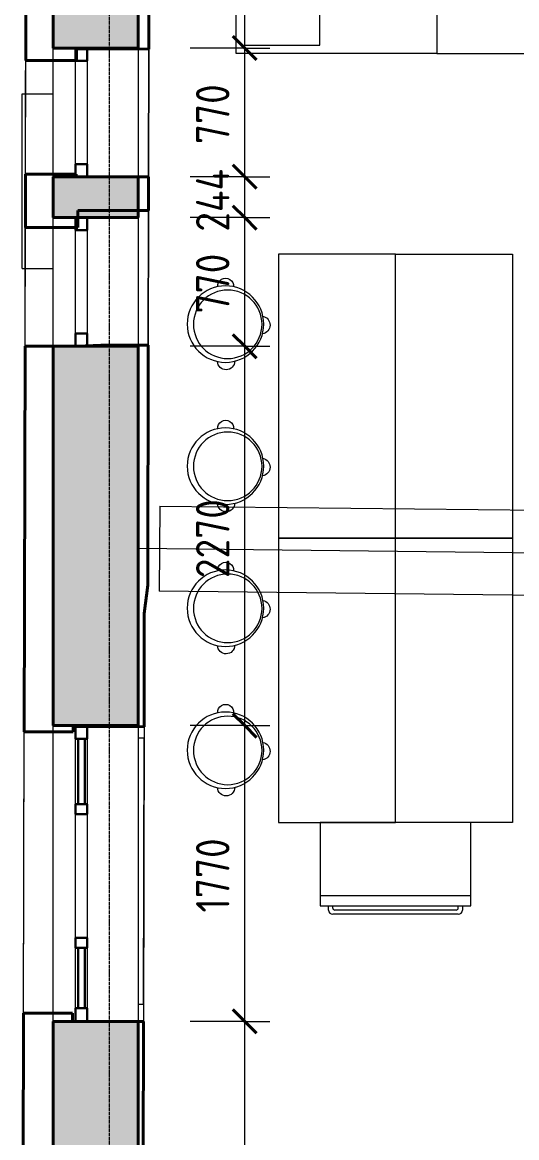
# Model space of a CAD drawing. Header units: millimetres. Extents: x -11886 to 68941, y -8130 to 45506.
# Drawn here: x -6462 to -3505, y 25341 to 32015 of the extents above; entities that cross this region are included whole.
import ezdxf

# ---------------------------------------------------------------- set-up
doc = ezdxf.new("R2010")
doc.units = ezdxf.units.MM
doc.linetypes.add('ADSK_Линия сетки', pattern=[25, 20, -2.5, 0, -2.5])
for name, color, linetype, lineweight in [('Витраж', 7, 'Continuous', 18), ('Оси', 7, 'Continuous', 9), ('Панели витража', 7, 'Continuous', 18), ('Перекрытие', 7, 'Continuous', 18), ('Размеры', 7, 'Continuous', 9), ('Размеры-100', 7, 'Continuous', 9), ('Стены', 7, 'Continuous', 18), ('Стены наружные', 7, 'Continuous', 18)]:
    doc.layers.add(name, color=color, linetype=linetype, lineweight=lineweight)
for name, color, linetype, lineweight, true_color in [('Линии', 7, 'Continuous', 9, 0x00a600), ('Стены разрез', 7, 'Continuous', 40, 0xbb5389), ('ТХ', 5, 'Continuous', 9, 0x0000ff), ('ТХ 1 этаж_dwg', 7, 'Continuous', 9, 0x767676)]:
    doc.layers.add(name, color=color, linetype=linetype, lineweight=lineweight, true_color=true_color)
doc.styles.add('GOST Common_1', font='GOST_Common.ttf', dxfattribs={"width": 0.9, "height": 200})
doc.dimstyles.new('ADSK_Основной_2_мм_Округление_до_1_мм', dxfattribs={"dimscale": 304.8, "dimtxt": 201.142999, "dimasz": 0.463911, "dimexe": 0.492126, "dimexo": 0.492126, "dimgap": 0.098425, "dimtad": 1, "dimdec": 0, "dimdsep": 46, "dimtxsty": 'GOST Common_1', "dimblk1": 'OBLIQUE', "dimblk2": 'OBLIQUE', "dimsah": 1, "dimcen": 0.09, "dimdle": 0.492126, "dimazin": 2, "dimtfac": 1, "dimtdec": 4, "dimtix": 1, "dimtmove": 0, "dimatfit": 3, "dimfxl": 1, "dimtvp": 1, "dimtolj": 1, "dimtzin": 0, "dimlwd": 20, "dimlwe": 20, "dimarcsym": 2})

# ---------------------------------------------------------------- blocks, each defined once
blk = doc.blocks.new('Существующие стены 1 эт - Существующие стены 1 эт-653793-01 План 1-го этажа кладочный')
at = {"layer": 'Стены', "color": 243, "true_color": 0xbb5389}
for p, q in [((-6456.7, 25090), (-6438.5, 33281.5)), ((-5998.9, 31855.2), (-6073.8, 31855.3)), ((-5705.7, 31854.6), (-5998.9, 31855.2)), ((-5768.8, 31854.7), (-5705.7, 31854.6)), ((-5705.7, 31854.6), (-5768.8, 31854.7)), ((-5705.7, 31854.6), (-5707.2, 31089.4)), ((-5707.2, 31089.4), (-5705.7, 31854.6)), ((-5705.7, 31854.6), (-5707.2, 31089.4)), ((-6443.4, 31106.1), (-6441.8, 31786.2)), ((-6143.8, 31785.5), (-6441.8, 31786.2)), ((-6443.4, 31106.1), (-6143.8, 31105.5)), ((-5707.2, 31089.4), (-5768.8, 31089.5)), ((-5768.8, 31089.5), (-5707.2, 31089.4)), ((-5768.8, 31089.5), (-5707.2, 31089.4)), ((-5768.8, 30888.8), (-5707.6, 30888.7)), ((-5707.6, 30888.7), (-5768.8, 30888.8)), ((-5707.6, 30888.7), (-5768.8, 30888.8)), ((-5707.6, 30888.7), (-5709.2, 30082.6)), ((-5709.2, 30082.6), (-5707.6, 30888.7)), ((-5707.6, 30888.7), (-5709.2, 30082.6)), ((-6445.6, 30077.2), (-6444.1, 30786.8)), ((-6143.8, 30786.1), (-6444.1, 30786.8)), ((-6445.6, 30077.2), (-6132.3, 30076.5)), ((-6073.8, 30079.3), (-5992.3, 30083.2)), ((-5992.3, 30083.2), (-5709.2, 30082.6)), ((-5709.2, 30082.6), (-5768.8, 30082.8)), ((-5768.8, 30082.8), (-5709.2, 30082.6)), ((-6454.5, 26085.8), (-6450.8, 27769.9)), ((-6159.1, 27769.3), (-6450.8, 27769.9)), ((-6143.8, 27800.3), (-6159.1, 27800.3)), ((-6159.1, 27800.3), (-6159.1, 27769.3)), ((-6019.1, 27800.1), (-6073.8, 27800.2)), ((-5734.4, 27799.6), (-6019.1, 27800.1)), ((-5734.4, 27799.6), (-5737.4, 26035.6)), ((-5768.8, 27732.4), (-5734.5, 27732.4)), ((-5737.2, 26137.6), (-5734.5, 27732.4)), ((-5737.2, 26137.6), (-5768.8, 26137.7)), ((-6454.5, 26085.8), (-6161.9, 26085.2)), ((-6161.9, 26085.2), (-6162, 26036.3)), ((-5768.8, 26035.7), (-5737.4, 26035.6))]:
    blk.add_line(p, q, dxfattribs=at)
at = {"layer": 'Стены разрез'}
for p, q in [((-5705.7, 31854.6), (-5702.8, 33361.1)), ((-6438.5, 33281.5), (-6441.8, 31786.2)), ((-6138.9, 31855.5), (-6139.1, 31785.5)), ((-5998.9, 31855.2), (-6138.9, 31855.5)), ((-5705.7, 31854.6), (-5998.9, 31855.2)), ((-6441.8, 31786.2), (-6139.1, 31785.5)), ((-6444.1, 30786.8), (-6443.4, 31106.1)), ((-6443.4, 31106.1), (-6140.4, 31105.5)), ((-6140.4, 31105.5), (-6140.4, 31090.2)), ((-6140.4, 31090.2), (-6000.4, 31089.9)), ((-5707.2, 31089.4), (-6000.4, 31089.9)), ((-5707.6, 30888.7), (-5707.2, 31089.4)), ((-6130.7, 30889.5), (-6131, 30786.1)), ((-5990.7, 30889.2), (-6130.7, 30889.5)), ((-5707.6, 30888.7), (-5990.7, 30889.2)), ((-6444.1, 30786.8), (-6131, 30786.1)), ((-6450.8, 27769.9), (-6445.6, 30077.2)), ((-6445.6, 30077.2), (-6132.3, 30076.5)), ((-6132.3, 30076.5), (-5992.3, 30083.2)), ((-5709.2, 30082.6), (-5992.3, 30083.2)), ((-5712, 28647.4), (-5709.2, 30082.6)), ((-5733.3, 28478.1), (-5712, 28647.4)), ((-5734.4, 27799.6), (-5733.3, 28478.1)), ((-6450.8, 27769.9), (-6159.1, 27769.3)), ((-6019.1, 27800.1), (-6159.1, 27800.3)), ((-6159.1, 27769.3), (-6159.1, 27800.3)), ((-5734.4, 27799.6), (-6019.1, 27800.1)), ((-6454.5, 26085.8), (-6456.7, 25090)), ((-6454.5, 26085.8), (-6161.9, 26085.2)), ((-6161.9, 26085.2), (-6162, 26036.3)), ((-6162, 26036.3), (-6022, 26036.1)), ((-5737.4, 26035.6), (-6022, 26036.1)), ((-5738.8, 25205.9), (-5737.4, 26035.6))]:
    blk.add_line(p, q, dxfattribs=at)
blk = doc.blocks.new('Системная панель - _AR_Стекло_40мм_привязка по центру-1241995-01 План 1-го этажа кладочный')
at = {"layer": 'Панели витража', "lineweight": 30}
for p, q in [((180, 20), (-180, 20)), ((-180, 20), (-180, -20)), ((180, -20), (180, 20)), ((-180, -20), (180, -20))]:
    blk.add_line(p, q, dxfattribs=at)
blk = doc.blocks.new('Прямоугольный импост - 70х20_60мм-1225891-01 План 1-го этажа кладочный')
at = {"layer": 'Витраж', "lineweight": 30}
for p, q in [((-80, 35), (0, 35)), ((-80, -35), (-80, 35)), ((0, 35), (0, -35)), ((0, -35), (-80, -35))]:
    blk.add_line(p, q, dxfattribs=at)
blk = doc.blocks.new('Прямоугольный импост - 70х20_60мм-1225894-01 План 1-го этажа кладочный')
at = {"layer": 'Витраж', "lineweight": 30}
for p, q in [((0, 35), (-80, 35)), ((-80, 35), (-80, -35)), ((0, -35), (0, 35)), ((-80, -35), (0, -35))]:
    blk.add_line(p, q, dxfattribs=at)
blk = doc.blocks.new('Системная панель - _AR_Стекло_40мм_привязка по центру-1426889-01 План 1-го этажа кладочный')
at = {"layer": 'Панели витража', "lineweight": 30}
for p, q in [((195, 20), (-195, 20)), ((-195, 20), (-195, -20)), ((195, -20), (195, 20)), ((-195, -20), (195, -20))]:
    blk.add_line(p, q, dxfattribs=at)
blk = doc.blocks.new('Прямоугольный импост - 70х60мм-V16-01 План 1-го этажа кладочный')
at = {"layer": 'Витраж'}
for p, q in [((-6006, 11031.9), (-6006, 11391.9)), ((-5936, 11391.9), (-5936, 11031.9))]:
    blk.add_line(p, q, dxfattribs=at)
blk = doc.blocks.new('Прямоугольный импост - 70х60мм-1426887-01 План 1-го этажа кладочный')
at = {"layer": 'Витраж'}
for p, q in [((-6143.8, 27336.3), (-6143.8, 27726.3)), ((-6073.8, 27726.3), (-6073.8, 27336.3))]:
    blk.add_line(p, q, dxfattribs=at)
blk = doc.blocks.new('Прямоугольный импост - 70х20_56мм-1257199-01 План 1-го этажа кладочный')
at = {"layer": 'Витраж', "lineweight": 30}
for p, q in [((-76, 35), (0, 35)), ((-76, -35), (-76, 35)), ((0, 35), (0, -35)), ((0, -35), (-76, -35))]:
    blk.add_line(p, q, dxfattribs=at)
blk = doc.blocks.new('Прямоугольный импост - 70х20_56мм-1257202-01 План 1-го этажа кладочный')
at = {"layer": 'Витраж', "lineweight": 30}
for p, q in [((0, 35), (-76, 35)), ((-76, 35), (-76, -35)), ((0, -35), (0, 35)), ((-76, -35), (0, -35))]:
    blk.add_line(p, q, dxfattribs=at)
blk = doc.blocks.new('Прямоугольный импост - 70х60мм-1256413-01 План 1-го этажа кладочный')
at = {"layer": 'Витраж'}
for p, q in [((-6143.8, 30152.5), (-6143.8, 30770.5)), ((-6073.8, 30770.5), (-6073.8, 30152.5))]:
    blk.add_line(p, q, dxfattribs=at)
blk = doc.blocks.new('Прямоугольный импост - 70х20_56мм-V28-01 План 1-го этажа кладочный')
at = {"layer": 'Витраж', "lineweight": 30}
for p, q in [((-76, 35), (0, 35)), ((-76, -35), (-76, 35)), ((0, 35), (0, -35)), ((0, -35), (-76, -35))]:
    blk.add_line(p, q, dxfattribs=at)
blk = doc.blocks.new('Прямоугольный импост - 70х20_56мм-V29-01 План 1-го этажа кладочный')
at = {"layer": 'Витраж', "lineweight": 30}
for p, q in [((0, 35), (-76, 35)), ((-76, 35), (-76, -35)), ((0, -35), (0, 35)), ((-76, -35), (0, -35))]:
    blk.add_line(p, q, dxfattribs=at)
blk = doc.blocks.new('Прямоугольный импост - 70х60мм-V79-01 План 1-го этажа кладочный')
at = {"layer": 'Витраж', "lineweight": 30}
for p, q in [((-30, 35), (30, 35)), ((-30, -35), (-30, 35)), ((30, 35), (30, -35)), ((30, -35), (-30, -35))]:
    blk.add_line(p, q, dxfattribs=at)
blk = doc.blocks.new('Прямоугольный импост - 70х60мм-1229542-01 План 1-го этажа кладочный')
at = {"layer": 'Витраж'}
for p, q in [((3738.5, 34637.6), (3738.5, 35377.6)), ((3808.5, 35377.6), (3808.5, 34637.6))]:
    blk.add_line(p, q, dxfattribs=at)
blk = doc.blocks.new('ТХ 1 этаж_dwg_Стол демонстрационный-2118439-01 План 1-го этажа кладочный')
at = {"layer": 'ТХ', "color": 253, "true_color": 0xa0a0a0, "flags": 128}
blk.add_lwpolyline([(274189.1, 2061.2), (274939.1, 2061.2), (274939.1, 4461.2), (274189.1, 4461.2)], close=True, dxfattribs=at)
blk = doc.blocks.new('ТХ 1 этаж_dwg_Табурет-2118441-01 План 1-го этажа кладочный')
at = {"layer": 'ТХ', "color": 253, "true_color": 0xa0a0a0}
for centre, radius in [((274512.6, 5496.5), 228.8), ((274512.6, 5496.5), 228.8), ((274526.2, 5497.5), 205), ((274526.2, 5497.5), 205)]:
    blk.add_circle(centre, radius, dxfattribs=at)
for centre, radius, start, end in [((274516.5, 5717.6), 52, 0.84512, 177.13339), ((274516.5, 5717.6), 52, 0.84512, 177.13339), ((274726.2, 5501.8), 53.3, 281.24565, 81.57549), ((274726.2, 5501.8), 53.3, 281.24565, 81.57549), ((274513.6, 5269.1), 47.3, 176.04871, 4.42203), ((274513.6, 5269.1), 47.3, 176.04871, 4.42203)]:
    blk.add_arc(centre, radius, start, end, dxfattribs=at)
blk = doc.blocks.new('ТХ 1 этаж_dwg_Стол письменный-2118394-01 План 1-го этажа кладочный')
at = {"layer": 'ТХ', "color": 253, "true_color": 0xa0a0a0, "flags": 128}
for points in [[(26808.3, 11740.4), (26808.3, 12940.4), (27408.3, 12940.4), (27408.3, 11740.4)], [(27358.3, 12440.4), (27358.3, 12890.4), (26858.3, 12890.4), (26858.3, 12440.4)]]:
    blk.add_lwpolyline(points, close=True, dxfattribs=at)
blk = doc.blocks.new('ТХ 1 этаж_dwg_Тумба инструментальная-2118462-01 План 1-го этажа кладочный')
at = {"layer": 'ТХ', "color": 253, "true_color": 0xa0a0a0}
for p, q in [((275316.1, 3224.9), (275316.1, 2324.9)), ((275376.1, 3174.9), (275401.1, 3174.9)), ((275388.6, 3149.9), (275376.1, 3149.9)), ((275401.1, 3137.4), (275401.1, 2412.4)), ((275426.1, 3149.9), (275426.1, 2399.9)), ((275388.6, 2399.9), (275376.1, 2399.9)), ((275401.1, 2374.9), (275376.1, 2374.9))]:
    blk.add_line(p, q, dxfattribs=at)
at = {"layer": 'ТХ', "color": 253, "true_color": 0xa0a0a0, "flags": 128}
blk.add_lwpolyline([(275376.1, 2324.9), (275376.1, 3224.9), (274876.1, 3224.9), (274876.1, 2324.9)], close=True, dxfattribs=at)
at = {"layer": 'ТХ', "color": 253, "true_color": 0xa0a0a0}
for centre, radius, start, end in [((275388.6, 3137.4), 12.5, 0, 90), ((275401.1, 3149.9), 25, 0, 90), ((275388.6, 2412.4), 12.5, 270, 0), ((275401.1, 2399.9), 25, 270, 0)]:
    blk.add_arc(centre, radius, start, end, dxfattribs=at)
blk = doc.blocks.new('ТХ 1 этаж_dwg-2084881-01 План 1-го этажа кладочный')
at = {"layer": 'ТХ', "color": 253, "true_color": 0xa0a0a0, "flags": 128}
for points in [[(113070.8, -40245.5), (113070.8, -41945.5), (113770.8, -41945.5), (113770.8, -40245.5), (114470.8, -40245.5), (114470.8, -41945.5), (113770.8, -41945.5), (113770.8, -40245.5)], [(113070.8, -41945.5), (113070.8, -43645.5), (113770.8, -43645.5), (113770.8, -41945.5), (114470.8, -41945.5), (114470.8, -43645.5), (113770.8, -43645.5), (113770.8, -41945.5)]]:
    blk.add_lwpolyline(points, close=True, dxfattribs=at)
for name, p, rotation in [('ТХ 1 этаж_dwg_Стол демонстрационный-2118439-01 План 1-го этажа кладочный', (111956.5, 235894.5), 270), ('ТХ 1 этаж_dwg_Стол письменный-2118394-01 План 1-го этажа кладочный', (125758, -65852.9), 90), ('ТХ 1 этаж_dwg_Тумба инструментальная-2118462-01 План 1-го этажа кладочный', (110995.9, 231230.6), 270)]:
    blk.add_blockref(name, p, dxfattribs=dict(rotation=rotation))
at = {"extrusion": (0, 0, -1), "zscale": -1, "rotation": 180}
for p in [(161758.7, -35167.4), (161758.7, -36017.4), (161758.7, -36867.4), (161758.7, -37717.4)]:
    blk.add_blockref('ТХ 1 этаж_dwg_Табурет-2118441-01 План 1-го этажа кладочный', p, dxfattribs=at)
blk = doc.blocks.new('DIMBLOCK150-01 План 1-го этажа кладочный')
at = {"layer": 'Размеры-100', "lineweight": 40, "transparency": 16777216}
for p, q in [((-5132.1, 26036.3), (-5202.8, 26107)), ((-5132.1, 26036.3), (-5061.4, 25965.6)), ((-5132.1, 23921.8), (-5202.8, 23992.5)), ((-5132.1, 23921.8), (-5061.4, 23851.1))]:
    blk.add_line(p, q, dxfattribs=at)
at = {"layer": 'Размеры-100', "lineweight": 20, "transparency": 16777216}
for p, q in [((-5132.1, 26036.3), (-5458.8, 26036.3)), ((-5132.1, 23771.8), (-5132.1, 26036.3)), ((-5132.1, 26036.3), (-4982.1, 26036.3)), ((-5132.1, 23921.8), (-5282.1, 23921.8)), ((-5132.1, 23921.8), (-5082.1, 23921.8))]:
    blk.add_line(p, q, dxfattribs=at)
at = {"layer": 'Размеры-100', "color": 0, "lineweight": 20, "transparency": 16777216, "insert": (-5423.5, 24764.3), "char_height": 200, "width": 515.472, "attachment_point": 1, "rotation": 90, "line_spacing_factor": 1.022761, "style": 'GOST Common_1'}
blk.add_mtext('2115', dxfattribs=at)
blk = doc.blocks.new('_Oblique')
at = {"color": 0, "linetype": 'ByBlock', "lineweight": -2}
blk.add_line((-0.5, -0.5), (0.5, 0.5), dxfattribs=at)
blk = doc.blocks.new('DIMBLOCK151-01 План 1-го этажа кладочный')
at = {"layer": 'Размеры-100', "lineweight": 40, "transparency": 16777216}
for p, q in [((-5132.1, 27806.3), (-5202.8, 27877)), ((-5132.1, 27806.3), (-5061.4, 27735.6)), ((-5132.1, 26036.3), (-5202.8, 26107)), ((-5132.1, 26036.3), (-5061.4, 25965.6))]:
    blk.add_line(p, q, dxfattribs=at)
at = {"layer": 'Размеры-100', "lineweight": 20, "transparency": 16777216}
for p, q in [((-5132.1, 27806.3), (-5458.8, 27806.3)), ((-5132.1, 26036.3), (-5132.1, 27806.3)), ((-5132.1, 27806.3), (-4982.1, 27806.3)), ((-5132.1, 26036.3), (-5458.8, 26036.3)), ((-5132.1, 26036.3), (-4982.1, 26036.3))]:
    blk.add_line(p, q, dxfattribs=at)
at = {"layer": 'Размеры-100', "color": 0, "lineweight": 20, "transparency": 16777216, "insert": (-5423.5, 26687.8), "char_height": 200, "width": 560.473, "attachment_point": 1, "rotation": 90, "line_spacing_factor": 1.022761, "style": 'GOST Common_1'}
blk.add_mtext('1770', dxfattribs=at)
blk = doc.blocks.new('DIMBLOCK152-01 План 1-го этажа кладочный')
at = {"layer": 'Размеры-100', "lineweight": 40, "transparency": 16777216}
for p, q in [((-5132.1, 30076.5), (-5202.8, 30147.2)), ((-5132.1, 30076.5), (-5061.4, 30005.8)), ((-5132.1, 27806.3), (-5202.8, 27877)), ((-5132.1, 27806.3), (-5061.4, 27735.6))]:
    blk.add_line(p, q, dxfattribs=at)
at = {"layer": 'Размеры-100', "lineweight": 20, "transparency": 16777216}
for p, q in [((-5132.1, 30076.5), (-5458.8, 30076.5)), ((-5132.1, 27806.3), (-5132.1, 30076.5)), ((-5132.1, 30076.5), (-4982.1, 30076.5)), ((-5132.1, 27806.3), (-5458.8, 27806.3)), ((-5132.1, 27806.3), (-4982.1, 27806.3))]:
    blk.add_line(p, q, dxfattribs=at)
at = {"layer": 'Размеры-100', "color": 0, "lineweight": 20, "transparency": 16777216, "insert": (-5423.5, 28689.2), "char_height": 200, "width": 605.475, "attachment_point": 1, "rotation": 90, "line_spacing_factor": 1.022761, "style": 'GOST Common_1'}
blk.add_mtext('2270', dxfattribs=at)
blk = doc.blocks.new('DIMBLOCK153-01 План 1-го этажа кладочный')
at = {"layer": 'Размеры-100', "lineweight": 40, "transparency": 16777216}
for p, q in [((-5132.1, 30846.5), (-5202.8, 30917.2)), ((-5132.1, 30846.5), (-5061.4, 30775.8)), ((-5132.1, 30076.5), (-5202.8, 30147.2)), ((-5132.1, 30076.5), (-5061.4, 30005.8))]:
    blk.add_line(p, q, dxfattribs=at)
at = {"layer": 'Размеры-100', "lineweight": 20, "transparency": 16777216}
for p, q in [((-5132.1, 30846.5), (-5458.8, 30846.5)), ((-5132.1, 30076.5), (-5132.1, 30846.5)), ((-5132.1, 30846.5), (-4982.1, 30846.5)), ((-5132.1, 30076.5), (-5458.8, 30076.5)), ((-5132.1, 30076.5), (-4982.1, 30076.5))]:
    blk.add_line(p, q, dxfattribs=at)
at = {"layer": 'Размеры-100', "color": 0, "lineweight": 20, "transparency": 16777216, "insert": (-5423.5, 30272.3), "char_height": 200, "width": 454.106, "attachment_point": 1, "rotation": 90, "line_spacing_factor": 1.022761, "style": 'GOST Common_1'}
blk.add_mtext('770', dxfattribs=at)
blk = doc.blocks.new('DIMBLOCK154-01 План 1-го этажа кладочный')
at = {"layer": 'Размеры-100', "lineweight": 40, "transparency": 16777216}
for p, q in [((-5132.1, 31090.2), (-5202.8, 31160.9)), ((-5132.1, 31090.2), (-5061.4, 31019.5)), ((-5132.1, 30846.5), (-5202.8, 30917.2)), ((-5132.1, 30846.5), (-5061.4, 30775.8))]:
    blk.add_line(p, q, dxfattribs=at)
at = {"layer": 'Размеры-100', "lineweight": 20, "transparency": 16777216}
for p, q in [((-5132.1, 31090.2), (-5458.8, 31090.2)), ((-5132.1, 30846.5), (-5132.1, 31090.2)), ((-5132.1, 31090.2), (-4982.1, 31090.2)), ((-5132.1, 30846.5), (-5458.8, 30846.5)), ((-5132.1, 30846.5), (-4982.1, 30846.5))]:
    blk.add_line(p, q, dxfattribs=at)
at = {"layer": 'Размеры-100', "color": 0, "lineweight": 20, "transparency": 16777216, "insert": (-5423.5, 30762.1), "char_height": 200, "width": 495.016, "attachment_point": 1, "rotation": 90, "line_spacing_factor": 1.022761, "style": 'GOST Common_1'}
blk.add_mtext('244', dxfattribs=at)
blk = doc.blocks.new('DIMBLOCK155-01 План 1-го этажа кладочный')
at = {"layer": 'Размеры-100', "lineweight": 40, "transparency": 16777216}
for p, q in [((-5132.1, 31860.2), (-5202.8, 31930.9)), ((-5132.1, 31860.2), (-5061.4, 31789.5)), ((-5132.1, 31090.2), (-5202.8, 31160.9)), ((-5132.1, 31090.2), (-5061.4, 31019.5))]:
    blk.add_line(p, q, dxfattribs=at)
at = {"layer": 'Размеры-100', "lineweight": 20, "transparency": 16777216}
for p, q in [((-5132.1, 31860.2), (-5458.8, 31860.2)), ((-5132.1, 31090.2), (-5132.1, 31860.2)), ((-5132.1, 31860.2), (-4982.1, 31860.2)), ((-5132.1, 31090.2), (-5458.8, 31090.2)), ((-5132.1, 31090.2), (-4982.1, 31090.2))]:
    blk.add_line(p, q, dxfattribs=at)
at = {"layer": 'Размеры-100', "color": 0, "lineweight": 20, "transparency": 16777216, "insert": (-5423.5, 31286), "char_height": 200, "width": 454.106, "attachment_point": 1, "rotation": 90, "line_spacing_factor": 1.022761, "style": 'GOST Common_1'}
blk.add_mtext('770', dxfattribs=at)
blk = doc.blocks.new('DIMBLOCK156-01 План 1-го этажа кладочный')
at = {"layer": 'Размеры-100', "lineweight": 40, "transparency": 16777216}
for p, q in [((-5132.1, 33689.3), (-5202.8, 33760)), ((-5132.1, 33689.3), (-5061.4, 33618.6)), ((-5132.1, 31860.2), (-5202.8, 31930.9)), ((-5132.1, 31860.2), (-5061.4, 31789.5))]:
    blk.add_line(p, q, dxfattribs=at)
at = {"layer": 'Размеры-100', "lineweight": 20, "transparency": 16777216}
for p, q in [((-5132.1, 33689.3), (-5282.1, 33689.3)), ((-5132.1, 31860.2), (-5132.1, 33689.3)), ((-5132.1, 33689.3), (-5082.1, 33689.3)), ((-5132.1, 31860.2), (-5458.8, 31860.2)), ((-5132.1, 31860.2), (-4982.1, 31860.2))]:
    blk.add_line(p, q, dxfattribs=at)
at = {"layer": 'Размеры-100', "color": 0, "lineweight": 20, "transparency": 16777216, "insert": (-5423.5, 32541.2), "char_height": 200, "width": 560.473, "attachment_point": 1, "rotation": 90, "line_spacing_factor": 1.022761, "style": 'GOST Common_1'}
blk.add_mtext('1829', dxfattribs=at)

msp = doc.modelspace()

# ---------------------------------------------------------------- hatches: boundary and pattern name
at = {"layer": 'Стены наружные', "true_color": 0xc0c0c0}
h = msp.add_hatch(color=9, dxfattribs=at)
h.paths.add_polyline_path([(-5801.7, 20921), (-5768.8, 20921), (-5768.8, 22851.8), (-6278.8, 22851.8), (-6278.8, 20921), (-5803.1, 20921)])
h.paths.add_polyline_path([(-5801.7, 23821.8), (-5768.8, 23821.8), (-5768.8, 26036.3), (-6278.8, 26036.3), (-6278.8, 23821.8), (-5850.4, 23821.8)])
h.paths.add_polyline_path([(-6278.8, 27806.3), (-5768.8, 27806.3), (-5768.8, 30076.5), (-6278.8, 30076.5), (-6278.8, 27974.3)])
h.paths.add_polyline_path([(-5881.4, 30846.5), (-5768.8, 30846.5), (-5768.8, 31090.2), (-6278.8, 31090.2), (-6278.8, 30846.5), (-5998.9, 30846.5)])
h.paths.add_polyline_path([(-5842.2, 31860.2), (-5768.8, 31860.2), (-5768.8, 34123), (-6278.8, 34123), (-6278.8, 31860.2)])
h.paths.add_polyline_path([(-6130, 35893), (-5768.8, 35893), (-5768.8, 38211.2), (-6278.8, 38211.2), (-6278.8, 35893)])
h.paths.add_polyline_path([(-6110.4, 39981.2), (-5768.8, 39981.3), (-5768.8, 43218.9), (-6278.8, 43218.9), (-6278.8, 39981.2)])

# ---------------------------------------------------------------- linework, layer by layer
at = {"layer": 'Линии', "color": 8, "lineweight": 18, "true_color": 0x808080}
for p, q in [((-6462.4, 30542.1), (-6462.4, 31587)), ((-6462.4, 31587), (-6278.8, 31587)), ((-6462.4, 30542.1), (-6278.8, 30542.1)), ((-5639.2, 29120.4), (-5644.6, 28610.4)), ((-5639.2, 29120.4), (-453.1, 29064.8)), ((-453.1, 28554.8), (-5644.6, 28610.4))]:
    msp.add_line(p, q, dxfattribs=at)
at = {"layer": 'Оси', "linetype": 'ADSK_Линия сетки'}
msp.add_line((-5940.1, -7330.4), (-5940.1, 44421.9), dxfattribs=at)
at = {"layer": 'Перекрытие', "color": 7, "true_color": 0xffffff}
msp.add_line((-452.9, 28805.5), (-5768.8, 28866.9), dxfattribs=at)
at = {"layer": 'Стены наружные', "lineweight": 40}
for p, q in [((-6278.8, 34123), (-6278.8, 31860.2)), ((-5768.8, 31860.2), (-5768.8, 33677.3)), ((-6278.8, 31860.2), (-5768.8, 31860.2)), ((-6278.8, 31090.2), (-6278.8, 30846.5)), ((-5768.8, 31090.2), (-6278.8, 31090.2)), ((-5768.8, 30846.5), (-5768.8, 31090.2)), ((-6278.8, 30846.5), (-5768.8, 30846.5)), ((-6278.8, 30076.5), (-6278.8, 27806.3)), ((-5768.8, 30076.5), (-6278.8, 30076.5)), ((-5768.8, 27806.3), (-5768.8, 30076.5)), ((-6278.8, 27806.3), (-5768.8, 27806.3)), ((-6278.8, 26036.3), (-6278.8, 23821.8)), ((-5768.8, 26036.3), (-6278.8, 26036.3)), ((-5768.8, 23933.8), (-5768.8, 26036.3))]:
    msp.add_line(p, q, dxfattribs=at)
at = {"layer": 'Стены наружные'}
for p, q in [((-6278.8, 31090.2), (-6278.8, 31860.2)), ((-5768.8, 31860.2), (-5768.8, 31090.2)), ((-6278.8, 30076.9), (-6278.8, 30846.5)), ((-5768.8, 30846.5), (-5768.8, 30076.5)), ((-6278.8, 26036.3), (-6278.8, 27806.3)), ((-5768.8, 27806.3), (-5768.8, 26036.3))]:
    msp.add_line(p, q, dxfattribs=at)

# ---------------------------------------------------------------- block references
at = {"layer": 'Витраж', "extrusion": (0, 0, -1), "rotation": 90.00000000000007}
for name, p in [('Прямоугольный импост - 70х20_56мм-V28-01 План 1-го этажа кладочный', (6108.8, 31860.2)), ('Прямоугольный импост - 70х20_56мм-1257199-01 План 1-го этажа кладочный', (6108.8, 30846.5)), ('Прямоугольный импост - 70х20_60мм-1225891-01 План 1-го этажа кладочный', (6108.8, 27806.3)), ('Прямоугольный импост - 70х60мм-V79-01 План 1-го этажа кладочный', (6108.8, 27306.3)), ('Прямоугольный импост - 70х60мм-V79-01 План 1-го этажа кладочный', (6108.8, 26506.3))]:
    msp.add_blockref(name, p, dxfattribs=at)
at = {"layer": 'Витраж'}
for name, p in [('Прямоугольный импост - 70х60мм-1256413-01 План 1-го этажа кладочный', (0, 1013.7)), ('Прямоугольный импост - 70х60мм-1256413-01 План 1-го этажа кладочный', (0, 0)), ('Прямоугольный импост - 70х60мм-1426887-01 План 1-го этажа кладочный', (0, 0)), ('Прямоугольный импост - 70х60мм-V16-01 План 1-го этажа кладочный', (-137.7, 15084.4))]:
    msp.add_blockref(name, p, dxfattribs=at)
for name, p, rotation in [('Прямоугольный импост - 70х20_56мм-V29-01 План 1-го этажа кладочный', (-6108.8, 31090.2), 269.9999999999999), ('Прямоугольный импост - 70х20_56мм-1257202-01 План 1-го этажа кладочный', (-6108.8, 30076.5), 269.9999999999999), ('Прямоугольный импост - 70х60мм-1229542-01 План 1-го этажа кладочный', (-2335.3, 61914), 180), ('Прямоугольный импост - 70х20_60мм-1225894-01 План 1-го этажа кладочный', (-6108.8, 26036.3), 269.9999999999999)]:
    msp.add_blockref(name, p, dxfattribs=dict(at, rotation=rotation))
at = {"layer": 'Панели витража', "rotation": 89.99999999999993}
for name, p in [('Системная панель - _AR_Стекло_40мм_привязка по центру-1426889-01 План 1-го этажа кладочный', (-6108.8, 27531.3)), ('Системная панель - _AR_Стекло_40мм_привязка по центру-1241995-01 План 1-го этажа кладочный', (-6108.8, 26296.3))]:
    msp.add_blockref(name, p, dxfattribs=at)
at = {"layer": 'Стены разрез'}
msp.add_blockref('Существующие стены 1 эт - Существующие стены 1 эт-653793-01 План 1-го этажа кладочный', (0, 0), dxfattribs=at)
at = {"layer": 'ТХ 1 этаж_dwg', "color": 253, "true_color": 0xa0a0a0}
msp.add_blockref('ТХ 1 этаж_dwg-2084881-01 План 1-го этажа кладочный', (-118001.2, 70872.8), dxfattribs=at)

# ---------------------------------------------------------------- dimensions: what is measured, and where the dimension line sits
at = {"layer": 'Размеры', "lineweight": 20}
for base, p1, p2, override, picture, middle in [((-5132.1, 33689.3), (-5608.8, 31860.2), (-5232.1, 33689.3), {"dimpost": '<>', "dimfxl": 1867.461971}, 'DIMBLOCK156-01 План 1-го этажа кладочный', (-5262.1, 32774.7)), ((-5132.1, 31860.2), (-5608.8, 31090.2), (-5608.8, 31860.2), {"dimpost": '<>', "dimfxl": 770}, 'DIMBLOCK155-01 План 1-го этажа кладочный', (-5262.1, 31475.2)), ((-5132.1, 31090.2), (-5608.8, 30846.5), (-5608.8, 31090.2), {"dimpost": '<>', "dimfxl": 243.66374}, 'DIMBLOCK154-01 План 1-го этажа кладочный', (-5262.1, 30968.4)), ((-5132.1, 30846.5), (-5608.8, 30076.5), (-5608.8, 30846.5), {"dimpost": '<>', "dimfxl": 770}, 'DIMBLOCK153-01 План 1-го этажа кладочный', (-5262.1, 30461.5)), ((-5132.1, 30076.5), (-5608.8, 27806.3), (-5608.8, 30076.5), {"dimpost": '<>', "dimfxl": 2270.191509}, 'DIMBLOCK152-01 План 1-го этажа кладочный', (-5262.1, 28941.4)), ((-5132.1, 27806.3), (-5608.8, 26036.3), (-5608.8, 27806.3), {"dimpost": '<>', "dimfxl": 1770}, 'DIMBLOCK151-01 План 1-го этажа кладочный', (-5262.1, 26921.3)), ((-5132.1245, 26036.3472), (-5232.1094, 23921.8218), (-5608.7512, 26036.3472), {"dimpost": '<>', "dimfxl": 2147.807429}, 'DIMBLOCK150-01 План 1-го этажа кладочный', (-5262.1245, 24979.0845))]:
    dim = msp.add_linear_dim(base=base, p1=p1, p2=p2, angle=90, dimstyle='ADSK_Основной_2_мм_Округление_до_1_мм', override=override, dxfattribs=at)
    dim.commit()
    dim.dimension.update_dxf_attribs({"geometry": picture, "text_midpoint": middle})

doc.saveas('drawing.dxf')
